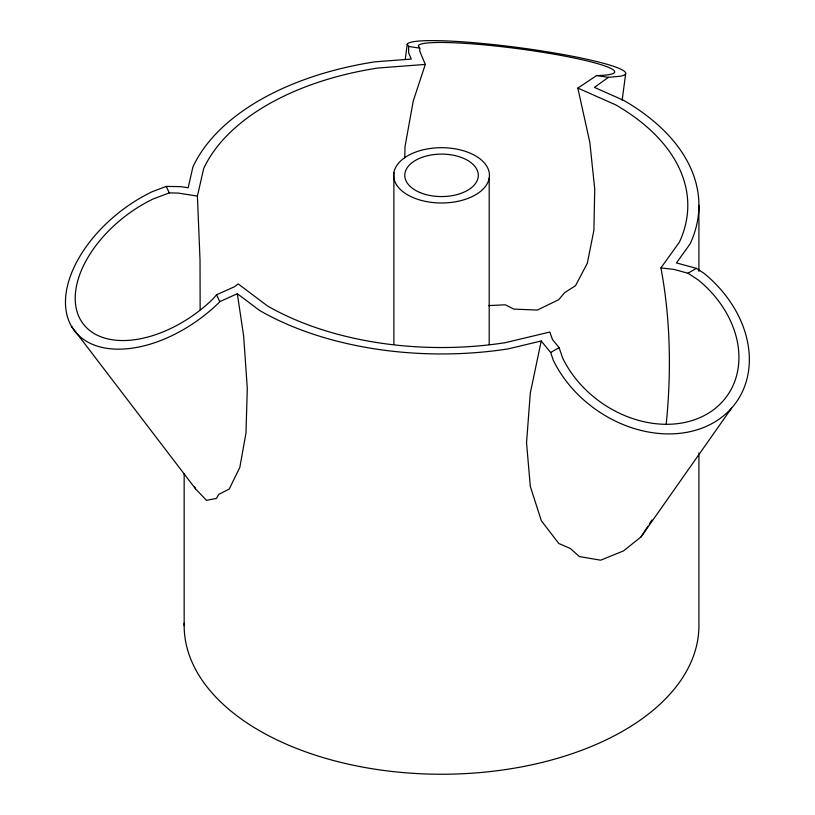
<?xml version="1.0" encoding="UTF-8"?>
<svg xmlns="http://www.w3.org/2000/svg" width="815" height="815" viewBox="0 0 815 815"><rect width="100%" height="100%" fill="white"/><g stroke="black" fill="none" stroke-linecap="round" stroke-linejoin="round"><path stroke-width="1.22" d="M200.144 309.72L200.021 260.026L197.403 196.099L203.679 168.562A246.252 142.167 0 0 1 377.803 68.032L425.298 64.426L419.776 51.253L419.776 48.156L418.258 45.711A99.175 10.483 7.5 0 1 547.425 53.056A99.175 10.483 7.5 0 1 598.567 75.54L596.712 75.53L577.825 88.071L589.805 142.248L594.736 189.029L593.891 230.319L587.309 263.306L575.471 285.759L564.663 292.636L558.693 299.716L537.35 310.067L513.827 309.109L505.28 304.79L488.572 305.584M404.739 157.916L405.024 146.557L413.236 101.06L425.298 64.426M666.232 424.167C671.417 372.241 670.572 319.266 660.934 267.89L679.404 242.157A246.252 142.167 0 0 0 615.661 104.829L577.825 88.071M405.269 59.312L407.245 44.204A110.3 11.655 7.5 0 1 537.065 50.204A110.3 11.655 7.5 0 1 620.235 76.243L608.367 77.333L596.712 75.53M622.171 100.225L625.625 73.931M237.338 293.716L243.654 336.116L247.291 388.246L245.987 433.01L239.834 467.372L229.239 489L218.644 494.471L216.464 498.413L206.48 500.329L195.58 488.888L71.71 326.693A110.3 66.81 -37.4 0 0 218.461 303.129L219.765 301.632L237.338 293.716L259.547 310.434A257.377 148.595 0 0 0 508.153 348.891L541.231 340.986L530.3 393.105L526.541 442.82L530.3 486.341L541.313 520.693L558.846 543.544L570.225 548.414L579.404 556.574L600.686 560.19L623.536 550.889L641.059 536.881L731.585 408.091M641.059 536.881L647.864 526.327M649.229 524.208L651.949 519.99M608.367 77.333L594.441 87.399L623.536 100.286A257.377 148.595 0 0 1 690.142 243.817L676.45 262.919L696.418 268.359L704.017 273.331A110.3 86.991 35.1 0 1 713.706 422.608A110.3 86.991 35.1 0 1 553.334 360.322L550.655 352.508L541.231 340.986M660.934 267.89L673.944 269.408L687.972 273.229L698.18 279.912A99.175 78.22 35.1 0 1 706.89 414.132A99.175 78.22 35.1 0 1 562.696 358.131L559.1 347.638L552.478 339.539L549.85 332.031L505.28 342.687A246.252 142.167 0 0 1 267.412 305.89L238.204 283.915L234.262 286.829L216.586 294.786L212.766 299.146A99.175 60.066 -37.4 0 1 80.817 320.336A99.175 60.066 -37.4 0 1 153.332 198.891L169.306 192.911L178.006 193.053L197.403 196.099M550.655 352.508L559.1 347.638M687.972 273.229L696.418 268.359M407.245 44.204L408.621 46.435L408.621 52.741L411.269 59.067L374.931 61.828A257.377 148.595 0 0 0 192.931 166.902L188.173 187.776L180.95 186.645L166.291 186.411L152.354 191.627A110.3 66.81 -37.4 0 0 71.71 326.693M408.621 46.435L419.776 48.156M166.291 186.411L169.306 192.911M216.586 294.786L219.765 301.632M194.52 486.596L195.58 488.888M698.913 205.36L698.913 271.385M698.913 452.967L698.913 625.655A257.377 148.595 0 0 1 439.387 774.24A257.377 148.595 0 0 1 184.2 623.169M489.204 178.047A47.891 27.649 0 0 1 413.643 197.811A47.891 27.649 0 0 1 421.783 150.154A47.891 27.649 0 0 1 489.204 178.047L489.204 344.541M393.879 172.627L393.879 344.195M184.159 473.423L184.159 625.655M420.122 192.595A36.767 21.231 0 0 0 478.13 177.425A36.767 21.231 0 0 0 426.367 156.001A36.767 21.231 0 0 0 420.122 192.595"/></g></svg>
